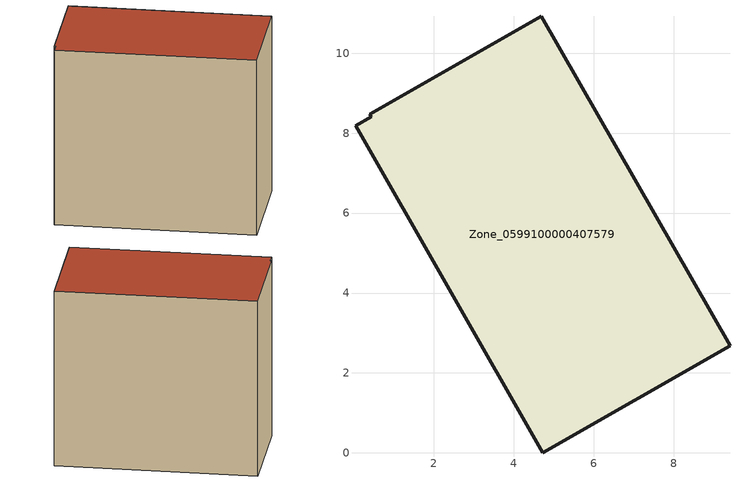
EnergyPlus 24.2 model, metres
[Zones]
Zone_0599100000407579
 floor ground (C_G): 0.43,8.41 0.39,8.47 4.68,10.93 9.41,2.68 4.72,0 0.04,8.18 z0
 wall outside (C_F): 4.72,0 9.41,2.68 4.68,10.93 0.39,8.47 0.43,8.41 0.04,8.18 4.72,0 z0:8.73
 roof outside (C_R): 0.43,8.41 0.04,8.18 4.72,0 9.41,2.68 4.68,10.93 0.39,8.47 z8.73
[BUILDING]
Pand.0599100000407579: North Axis=0; Terrain=City; Loads Convergence Tolerance Value=0.04; Temperature Convergence Tolerance Value=0.4; Solar Distribution=FullExterior; Maximum Number of Warmup Days=25; Minimum Number of Warmup Days=1
[Site:Location]
Rotterdam.The.Hague.AP_ZH_NLD Design_Conditions: Latitude=51.96; Longitude=4.45; Time Zone=1; Elevation=-4.5
[SITE:GROUNDTEMPERATURE:BUILDINGSURFACE]
18, 18, 18, 18, 18, 18, 18, 18, 18, 18, 18, 18
[MATERIAL] Thermal Absorptance=0.9; Solar Absorptance=0.7; Visible Absorptance=0.7
Name | Roughness | Thickness | Conductivity | Density | Specific Heat
G.TI.1992-2005 | MediumSmooth | 0.15 | 0.06 | 540 | 1210
F.TI.1992-2005 | Rough | 0.3 | 0.12 | 1920 | 840
R.TI.1992-2005 | MediumRough | 0.2 | 0.08 | 1500 | 1000
[CONSTRUCTION]
C_G: G.TI.1992-2005
C_F: F.TI.1992-2005
C_R: R.TI.1992-2005
[ZONE]
Zone_0599100000407579: Type=1; Multiplier=1; Ceiling Height=Autocalculate; Volume=Autocalculate; Floor Area=autocalculate; Part of Total Floor Area=Yes
[ZONEINFILTRATION:DESIGNFLOWRATE]
Infil_Zone_0599100000407579: Zone or ZoneList or Space or SpaceList=Zone_0599100000407579; Schedule=AlwaysOn; Design Flow Rate Calculation Method=Flow/Area; Flow Rate per Floor Area=0.0015; Constant Term Coefficient=1; Temperature Term Coefficient=0; Velocity Term Coefficient=0; Velocity Squared Term Coefficient=0
[HVACTEMPLATE:ZONE:IDEALLOADSAIRSYSTEM]
Zone_0599100000407579: Maximum Heating Supply Air Temperature=50; Minimum Cooling Supply Air Temperature=13; Maximum Heating Supply Air Humidity Ratio=0.0156; Minimum Cooling Supply Air Humidity Ratio=0.0077; Heating Limit=NoLimit; Cooling Limit=NoLimit; Dehumidification Control Type=ConstantSensibleHeatRatio; Cooling Sensible Heat Ratio=0.7; Dehumidification Setpoint=60; Humidification Control Type=None; Humidification Setpoint=30; Outdoor Air Method=None; Outdoor Air Flow Rate per Person=0.00944; Outdoor Air Flow Rate per Zone Floor Area=0; Outdoor Air Flow Rate per Zone=0; Demand Controlled Ventilation Type=None; Outdoor Air Economizer Type=NoEconomizer; Heat Recovery Type=None; Sensible Heat Recovery Effectiveness=0.7; Latent Heat Recovery Effectiveness=0.65
[ZONECONTROL:THERMOSTAT]
ThermostatControl_Zone_0599100000407579: Zone or ZoneList=Zone_0599100000407579; Control Type Schedule=DualSetpointControlType; Control 1=Thermostat_Zone_0599100000407579; Temperature Difference Between Cutout And Setpoint=0
[THERMOSTATSETPOINT:DUALSETPOINT]
Thermostat_Zone_0599100000407579: Heating Setpoint Temperature Schedule=HeatingSetpoint_Zone_0599100000407579; Cooling Setpoint Temperature Schedule=CoolingSetpoint_Zone_0599100000407579
[SCHEDULE:COMPACT]
HeatingSetpoint_Zone_0599100000407579: Through: 12/31, For: AllDays, Until: 24:00, 21
CoolingSetpoint_Zone_0599100000407579: Through: 12/31, For: AllDays, Until: 24:00, 24
DualSetpointControlType: Through: 12/31, For: AllDays, Until: 24:00, 4
AlwaysOn: Through: 12/31, For: AllDays, Until: 24:00, 1
